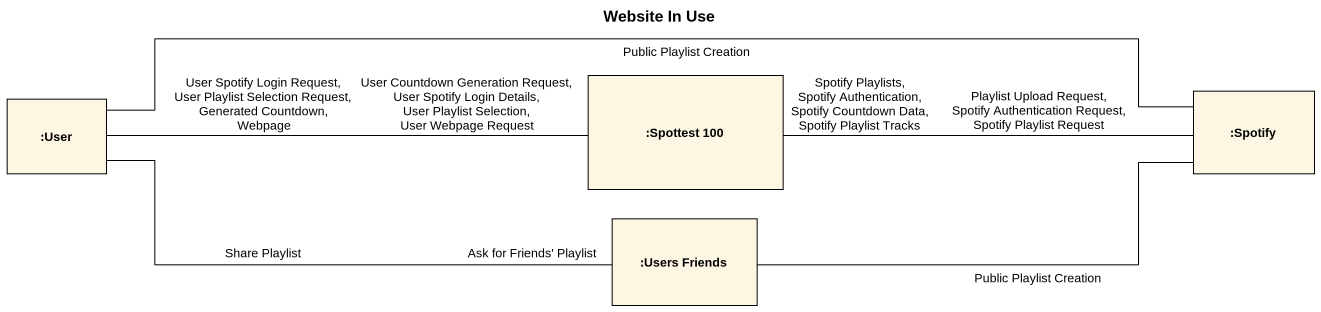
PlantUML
@startuml
title Website In Use
rectangle ":User" as User
rectangle ":Spottest 100" as Spottest_100
rectangle ":Spotify" as Spotify
rectangle ":Users Friends" as Users_Friends
User -right- Spottest_100 : User Countdown Generation Request, User Spotify Login Details, User Playlist Selection, User Webpage Request\nUser Spotify Login Request, User Playlist Selection Request, Generated Countdown, Webpage
User -right- Spotify : Public Playlist Creation
User -right- Users_Friends : Ask for Friends' Playlist\nShare Playlist
Spottest_100 -right- Spotify : Spotify Playlists, Spotify Authentication, Spotify Countdown Data, Spotify Playlist Tracks\nPlaylist Upload Request, Spotify Authentication Request, Spotify Playlist Request
Users_Friends -right- Spotify : Public Playlist Creation
@enduml
